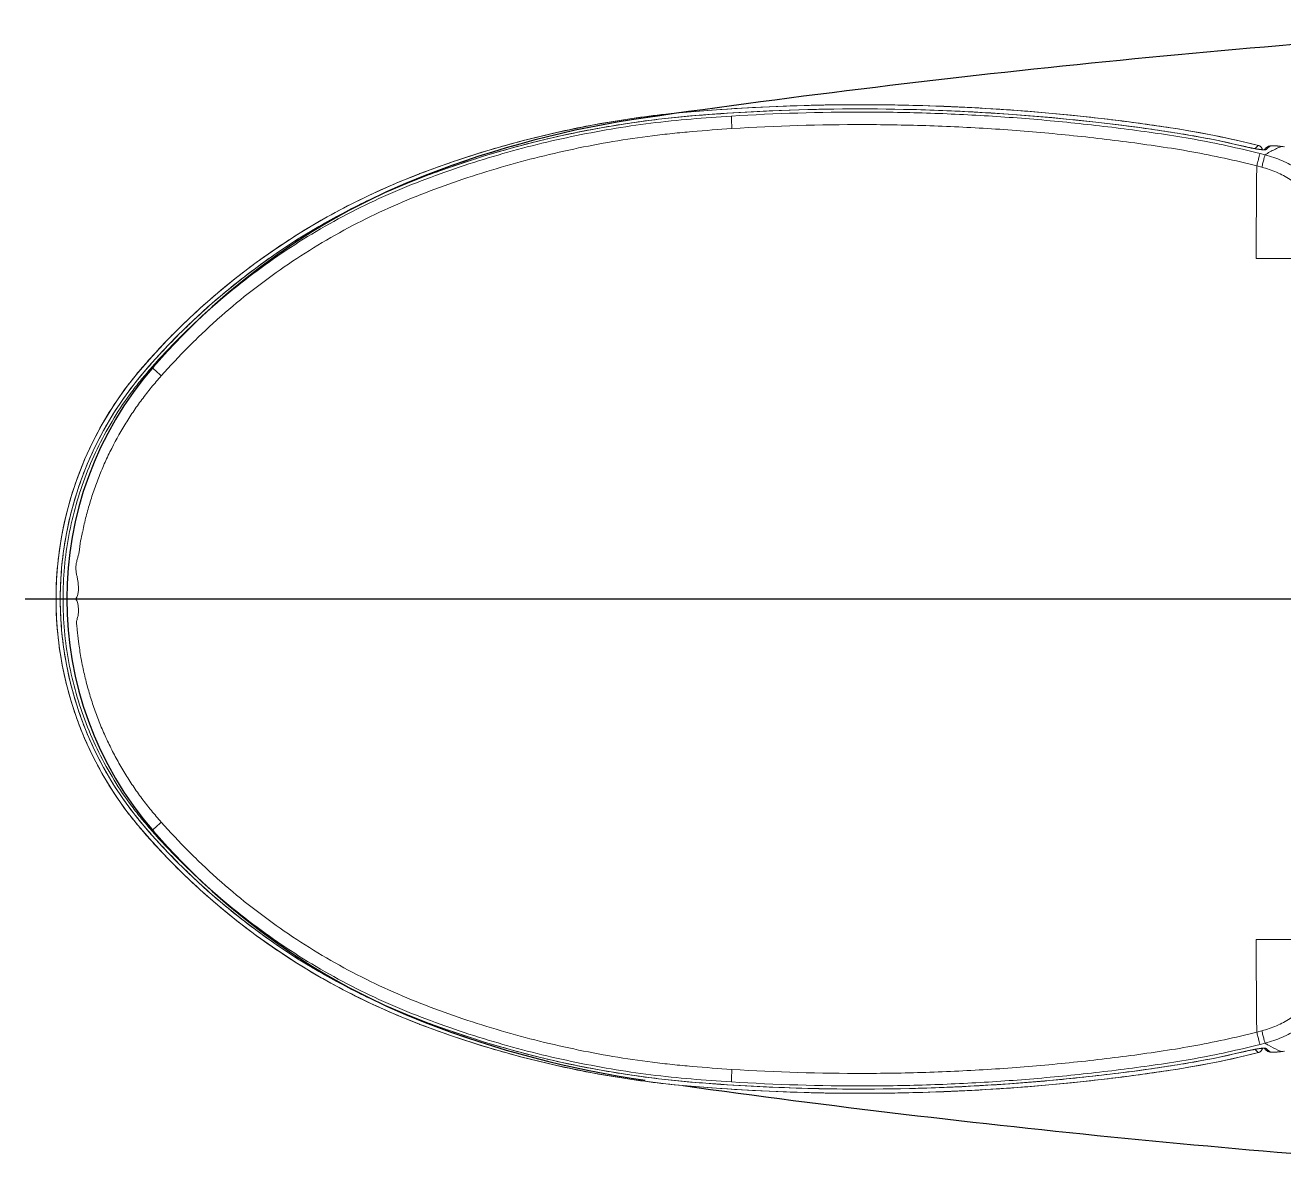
# Model space of a CAD drawing. Header units: millimetres. Extents: x 98197 to 106565, y 53890 to 60222.
# Drawn here: x 104706.66 to 104752.13, y 56491.83 to 56533.3 of the extents above; entities that cross this region are included whole.
import ezdxf

# ---------------------------------------------------------------- set-up
doc = ezdxf.new("R2010")
doc.units = ezdxf.units.MM
doc.header["$LTSCALE"] = 50
doc.header["$MEASUREMENT"] = 0
doc.linetypes.add('HIDDEN', pattern=[0.375, 0.25, -0.125])
doc.layers.get('0').update_dxf_attribs({"color": 8, "linetype": 'CONTINUOUS'})

msp = doc.modelspace()

# ---------------------------------------------------------------- linework, layer by layer
at = {"lineweight": 13, "ltscale": 0.3}
for p, q in [((104731.79, 56530.102), (104731.79, 56530.102)), ((104731.79, 56530.101), (104731.79, 56530.102)), ((104747.915, 56529.61), (104748.03, 56529.593)), ((104748.03, 56529.593), (104748.03, 56529.594)), ((104750.852, 56528.884), (104750.853, 56528.885)), ((104750.853, 56528.885), (104750.87, 56528.881)), ((104750.87, 56528.881), (104750.894, 56528.876)), ((104750.894, 56528.876), (104750.918, 56528.87)), ((104750.918, 56528.87), (104750.941, 56528.865)), ((104750.941, 56528.865), (104750.964, 56528.86)), ((104750.964, 56528.86), (104750.986, 56528.855)), ((104750.986, 56528.855), (104751.008, 56528.851)), ((104751.008, 56528.851), (104751.03, 56528.846)), ((104751.03, 56528.846), (104751.051, 56528.842)), ((104751.051, 56528.842), (104751.072, 56528.838)), ((104751.072, 56528.838), (104751.092, 56528.834)), ((104751.092, 56528.834), (104751.112, 56528.831)), ((104751.112, 56528.831), (104751.131, 56528.827)), ((104751.131, 56528.827), (104751.149, 56528.824)), ((104751.149, 56528.824), (104751.168, 56528.821)), ((104751.168, 56528.821), (104751.185, 56528.819)), ((104751.185, 56528.819), (104751.202, 56528.816)), ((104751.202, 56528.816), (104751.219, 56528.814)), ((104751.333, 56528.859), (104751.335, 56528.858)), ((104751.47, 56528.853), (104751.487, 56528.867)), ((104751.522, 56528.895), (104751.527, 56528.899)), ((104751.585, 56528.894), (104751.599, 56528.906)), ((104751.599, 56528.906), (104751.613, 56528.917)), ((104752.036, 56528.919), (104752.047, 56528.917)), ((104752.036, 56528.919), (104752.055, 56528.917)), ((104752.055, 56528.917), (104752.145, 56528.902)), ((104751.219, 56528.814), (104751.235, 56528.811)), ((104751.235, 56528.811), (104751.25, 56528.809)), ((104751.25, 56528.809), (104751.265, 56528.808)), ((104751.265, 56528.808), (104751.279, 56528.806)), ((104751.267, 56528.661), (104751.451, 56528.614)), ((104720.957, 56527.948), (104720.956, 56527.949)), ((104751.331, 56528.169), (104751.148, 56528.216)), ((104751.122, 56524.867), (104753.913, 56524.867)), ((104708.486, 56512.567), (104707.772, 56512.567))]:
    msp.add_line(p, q, dxfattribs=at)
msp.add_line((104784.878, 56512.566), (104706.658, 56512.566))
at = {"lineweight": 13}
for p, q in [((104751.122, 56500.267), (104753.912, 56500.267)), ((104720.956, 56497.184), (104720.957, 56497.185)), ((104751.148, 56496.917), (104751.331, 56496.964)), ((104750.853, 56496.248), (104750.852, 56496.249)), ((104750.916, 56496.262), (104750.891, 56496.257)), ((104750.941, 56496.268), (104750.916, 56496.262)), ((104750.965, 56496.273), (104750.941, 56496.268)), ((104750.989, 56496.278), (104750.965, 56496.273)), ((104751.013, 56496.283), (104750.989, 56496.278)), ((104751.036, 56496.288), (104751.013, 56496.283)), ((104751.058, 56496.292), (104751.036, 56496.288)), ((104751.08, 56496.296), (104751.058, 56496.292)), ((104751.101, 56496.3), (104751.08, 56496.296)), ((104751.122, 56496.304), (104751.101, 56496.3)), ((104751.142, 56496.307), (104751.122, 56496.304)), ((104751.162, 56496.311), (104751.142, 56496.307)), ((104751.18, 56496.314), (104751.162, 56496.311)), ((104751.199, 56496.317), (104751.18, 56496.314)), ((104751.217, 56496.319), (104751.199, 56496.317)), ((104751.234, 56496.321), (104751.217, 56496.319)), ((104751.273, 56496.326), (104751.258, 56496.325)), ((104751.451, 56496.519), (104751.267, 56496.472)), ((104751.288, 56496.328), (104751.273, 56496.326)), ((104751.335, 56496.275), (104751.333, 56496.274)), ((104751.502, 56496.311), (104751.488, 56496.324)), ((104751.545, 56496.221), (104751.527, 56496.234)), ((104752.036, 56496.214), (104752.008, 56496.21)), ((104752.047, 56496.217), (104752.036, 56496.214)), ((104752.055, 56496.216), (104752.036, 56496.214)), ((104752.038, 56496.22), (104752.047, 56496.217)), ((104752.145, 56496.231), (104752.055, 56496.216)), ((104748.03, 56495.54), (104747.915, 56495.523)), ((104748.03, 56495.539), (104748.03, 56495.54)), ((104731.79, 56495.031), (104731.79, 56495.032)), ((104731.79, 56495.031), (104731.79, 56495.031))]:
    msp.add_line(p, q, dxfattribs=at)
at = {"lineweight": 13, "ltscale": 0.3}
for points in [[(104720.956, 56527.949), (104722.062, 56528.349), (104723.292, 56528.747), (104724.563, 56529.108), (104725.869, 56529.427), (104727.206, 56529.701), (104728.579, 56529.929), (104729.993, 56530.105), (104731.445, 56530.231)], [(104707.924, 56512.567), (104707.935, 56513.082), (104707.975, 56513.694), (104708.045, 56514.312), (104708.149, 56514.937), (104708.285, 56515.564), (104708.455, 56516.191), (104708.66, 56516.815), (104708.899, 56517.434), (104709.174, 56518.047), (104709.487, 56518.653), (104709.839, 56519.254), (104710.232, 56519.845), (104710.663, 56520.42), (104711.129, 56520.976), (104711.623, 56521.521), (104712.142, 56522.059), (104712.686, 56522.591), (104713.258, 56523.117), (104713.858, 56523.634), (104714.482, 56524.138), (104715.134, 56524.631), (104715.814, 56525.11), (104716.523, 56525.574), (104717.26, 56526.021), (104718.025, 56526.45), (104718.821, 56526.858), (104719.648, 56527.245), (104720.505, 56527.608), (104721.39, 56527.949), (104722.306, 56528.271), (104723.249, 56528.574), (104724.219, 56528.857), (104725.222, 56529.118), (104726.256, 56529.356), (104727.318, 56529.566), (104728.412, 56529.749), (104729.539, 56529.901), (104730.697, 56530.019), (104731.79, 56530.102)], [(104748.03, 56529.594), (104748.315, 56529.549), (104748.688, 56529.487), (104749.062, 56529.42), (104749.435, 56529.35), (104749.809, 56529.275), (104750.183, 56529.195), (104750.556, 56529.112), (104750.928, 56529.025), (104751.209, 56528.956)], [(104751.209, 56528.956), (104751.219, 56528.953), (104751.243, 56528.944), (104751.266, 56528.932), (104751.287, 56528.916), (104751.306, 56528.899), (104751.322, 56528.879), (104751.335, 56528.858)], [(104751.335, 56528.858), (104751.338, 56528.852), (104751.348, 56528.829), (104751.355, 56528.805), (104751.356, 56528.8)], [(104751.41, 56528.8), (104751.419, 56528.808), (104751.436, 56528.823), (104751.453, 56528.838), (104751.47, 56528.853)], [(104751.487, 56528.867), (104751.505, 56528.881), (104751.522, 56528.895)], [(104751.526, 56528.899), (104751.533, 56528.903), (104751.555, 56528.916), (104751.576, 56528.926), (104751.599, 56528.932), (104751.622, 56528.937), (104751.647, 56528.941)], [(104751.647, 56528.941), (104751.674, 56528.943), (104751.704, 56528.944), (104751.736, 56528.945)], [(104751.736, 56528.945), (104751.771, 56528.944), (104751.809, 56528.942), (104751.851, 56528.939), (104751.895, 56528.936), (104751.942, 56528.931)], [(104751.942, 56528.931), (104751.993, 56528.925), (104752.036, 56528.919)], [(104751.279, 56528.806), (104751.293, 56528.804), (104751.299, 56528.804), (104751.306, 56528.803), (104751.312, 56528.803), (104751.318, 56528.802), (104751.324, 56528.802), (104751.33, 56528.801), (104751.336, 56528.801), (104751.341, 56528.8), (104751.346, 56528.8), (104751.351, 56528.8), (104751.356, 56528.8), (104751.361, 56528.799), (104751.366, 56528.799), (104751.37, 56528.799), (104751.375, 56528.799), (104751.379, 56528.799), (104751.383, 56528.799), (104751.386, 56528.799), (104751.39, 56528.799), (104751.393, 56528.799), (104751.396, 56528.799), (104751.399, 56528.799), (104751.402, 56528.799), (104751.405, 56528.799), (104751.407, 56528.8), (104751.41, 56528.8), (104751.412, 56528.8), (104751.413, 56528.8), (104751.415, 56528.8), (104751.416, 56528.801), (104751.417, 56528.801), (104751.418, 56528.801), (104751.419, 56528.801), (104751.419, 56528.801)], [(104707.772, 56512.567), (104707.783, 56513.1), (104707.824, 56513.728), (104707.898, 56514.363), (104708.006, 56515.004), (104708.149, 56515.651), (104708.329, 56516.301), (104708.547, 56516.952), (104708.805, 56517.603), (104709.104, 56518.25), (104709.443, 56518.888), (104709.824, 56519.515), (104710.25, 56520.132), (104710.726, 56520.74), (104711.244, 56521.334), (104711.792, 56521.92), (104712.369, 56522.499), (104712.976, 56523.069), (104713.616, 56523.63), (104714.29, 56524.182), (104714.999, 56524.721), (104715.746, 56525.247), (104716.53, 56525.758), (104717.353, 56526.251), (104718.216, 56526.723), (104719.12, 56527.17), (104720.063, 56527.59), (104720.956, 56527.949)]]:
    msp.add_lwpolyline(points, dxfattribs=at)
at = {"lineweight": 13}
for points in [[(104731.445, 56530.231), (104732.934, 56530.324), (104734.46, 56530.388), (104736.024, 56530.423), (104737.629, 56530.424), (104739.275, 56530.389), (104740.961, 56530.316), (104742.689, 56530.202), (104744.461, 56530.043), (104746.272, 56529.838), (104748.03, 56529.593)], [(104731.79, 56530.102), (104733.531, 56530.2), (104735.327, 56530.259), (104737.09, 56530.275), (104738.823, 56530.25), (104740.522, 56530.186), (104742.175, 56530.087), (104743.78, 56529.956), (104745.338, 56529.795), (104746.838, 56529.61), (104748.272, 56529.399), (104749.643, 56529.152), (104750.853, 56528.885)], [(104720.956, 56497.184), (104720.063, 56497.543), (104719.12, 56497.963), (104718.216, 56498.411), (104717.353, 56498.882), (104716.53, 56499.375), (104715.746, 56499.886), (104714.999, 56500.412), (104714.29, 56500.952), (104713.616, 56501.503), (104712.976, 56502.064), (104712.369, 56502.634), (104711.792, 56503.213), (104711.244, 56503.799), (104710.726, 56504.393), (104710.25, 56505.001), (104709.824, 56505.618), (104709.443, 56506.245), (104709.104, 56506.883), (104708.805, 56507.53), (104708.547, 56508.181), (104708.329, 56508.832), (104708.149, 56509.482), (104708.006, 56510.129), (104707.898, 56510.77), (104707.824, 56511.405), (104707.783, 56512.033), (104707.772, 56512.567)], [(104731.79, 56495.032), (104730.697, 56495.114), (104729.539, 56495.232), (104728.412, 56495.384), (104727.318, 56495.567), (104726.256, 56495.777), (104725.222, 56496.015), (104724.219, 56496.276), (104723.249, 56496.559), (104722.306, 56496.862), (104721.39, 56497.184), (104720.505, 56497.525), (104719.648, 56497.888), (104718.821, 56498.275), (104718.025, 56498.683), (104717.26, 56499.112), (104716.523, 56499.559), (104715.814, 56500.023), (104715.134, 56500.502), (104714.482, 56500.995), (104713.858, 56501.499), (104713.258, 56502.016), (104712.686, 56502.542), (104712.142, 56503.074), (104711.623, 56503.612), (104711.129, 56504.157), (104710.663, 56504.713), (104710.232, 56505.288), (104709.839, 56505.879), (104709.487, 56506.48), (104709.174, 56507.086), (104708.899, 56507.699), (104708.66, 56508.318), (104708.455, 56508.942), (104708.285, 56509.569), (104708.149, 56510.197), (104708.045, 56510.821), (104707.975, 56511.439), (104707.935, 56512.051), (104707.924, 56512.567)], [(104732.934, 56494.809), (104731.445, 56494.902), (104729.993, 56495.028), (104728.579, 56495.204), (104727.206, 56495.432), (104725.869, 56495.706), (104724.563, 56496.025), (104723.292, 56496.386), (104722.062, 56496.784), (104720.956, 56497.184)], [(104750.853, 56496.248), (104749.643, 56495.981), (104748.272, 56495.734), (104746.838, 56495.523), (104745.338, 56495.338), (104743.78, 56495.177), (104742.175, 56495.046), (104740.522, 56494.947), (104738.823, 56494.884), (104737.09, 56494.858), (104735.327, 56494.874), (104733.531, 56494.933), (104731.79, 56495.031)], [(104751.209, 56496.177), (104750.928, 56496.108), (104750.556, 56496.021), (104750.183, 56495.938), (104749.809, 56495.858), (104749.435, 56495.784), (104749.062, 56495.713), (104748.688, 56495.646), (104748.315, 56495.584), (104748.03, 56495.539)], [(104750.891, 56496.257), (104750.865, 56496.251), (104750.853, 56496.248)], [(104751.335, 56496.275), (104751.322, 56496.254), (104751.306, 56496.234), (104751.287, 56496.217), (104751.266, 56496.201), (104751.243, 56496.189), (104751.219, 56496.18), (104751.209, 56496.177)], [(104751.258, 56496.325), (104751.242, 56496.323), (104751.234, 56496.321)], [(104751.34, 56496.333), (104751.334, 56496.332), (104751.328, 56496.332), (104751.322, 56496.331), (104751.316, 56496.331), (104751.309, 56496.33), (104751.302, 56496.33), (104751.295, 56496.329), (104751.288, 56496.328)], [(104751.348, 56496.304), (104751.338, 56496.281), (104751.335, 56496.275)], [(104751.419, 56496.332), (104751.419, 56496.332), (104751.419, 56496.332), (104751.419, 56496.332), (104751.419, 56496.332), (104751.418, 56496.332), (104751.417, 56496.332), (104751.415, 56496.333), (104751.414, 56496.333), (104751.412, 56496.333), (104751.409, 56496.333), (104751.407, 56496.333), (104751.404, 56496.334), (104751.402, 56496.334), (104751.399, 56496.334), (104751.395, 56496.334), (104751.392, 56496.334), (104751.388, 56496.334), (104751.384, 56496.334), (104751.38, 56496.334), (104751.376, 56496.334), (104751.371, 56496.334), (104751.367, 56496.334), (104751.362, 56496.334), (104751.357, 56496.334), (104751.351, 56496.333), (104751.346, 56496.333), (104751.34, 56496.333)], [(104751.356, 56496.333), (104751.355, 56496.328), (104751.348, 56496.304)], [(104751.436, 56496.31), (104751.419, 56496.325), (104751.41, 56496.333)], [(104751.527, 56496.234), (104751.522, 56496.238), (104751.505, 56496.252), (104751.487, 56496.266), (104751.47, 56496.28), (104751.453, 56496.295), (104751.436, 56496.31)], [(104751.747, 56496.189), (104751.718, 56496.188), (104751.692, 56496.189), (104751.667, 56496.19), (104751.644, 56496.193), (104751.623, 56496.196), (104751.602, 56496.2), (104751.583, 56496.205), (104751.564, 56496.212), (104751.545, 56496.221)], [(104751.922, 56496.2), (104751.883, 56496.196), (104751.845, 56496.193), (104751.81, 56496.191), (104751.777, 56496.189), (104751.747, 56496.189)], [(104752.008, 56496.21), (104751.964, 56496.205), (104751.922, 56496.2)], [(104748.03, 56495.54), (104746.272, 56495.295), (104744.461, 56495.09), (104742.689, 56494.931), (104740.961, 56494.817), (104739.275, 56494.744), (104737.629, 56494.709), (104736.024, 56494.71), (104734.46, 56494.745), (104732.934, 56494.809)]]:
    msp.add_lwpolyline(points, dxfattribs=at)
for centre, start, end in [((104785.633, 56133.975), 93.32991, 98.1298), ((104785.633, 56891.158), 262.06643, 266.67009)]:
    msp.add_arc(centre, 400, start, end)
at = {"lineweight": 13, "ltscale": 0.3}
for centre, radius, start, end in [((104736.881, 56455.364), 74.91, 92.45748, 93.89737), ((104737.715, 56443.006), 87.296, 93.89185, 94.0876), ((104742.76, 56495.068), 34.924, 76.0051, 81.3212), ((104751.159, 56528.761), 0.2, 11.1513, 29.4334), ((104752.982, 56527.188), 2.205, 129.3094, 132.6735), ((104751.587, 56528.822), 0.0977, 121.1263, 128.2284), ((104752.952, 56526.442), 2.635, 111.6309, 113.1891), ((104752.92, 56526.522), 2.549, 110.036, 111.6306), ((104751.467, 56524.62), 4.335, 82.3187, 82.4718), ((104751.694, 56526.347), 2.593, 80.4031, 82.1832), ((104733.782, 56494.25), 36.056, 108.8651, 110.8364), ((104751.449, 56530.201), 1.407, 263.9431, 265.6591), ((104751.462, 56528.713), 0.1, 75.1211, 83.8077), ((104730.735, 56502.255), 27.491, 110.8361, 110.9975), ((104720.756, 56512.567), 12.984, 179.6271, 180.0001), ((104720.711, 56512.563), 12.938, 179.9846, 180.3094), ((104720.697, 56512.567), 12.772, 179.4992, 180.0002), ((104720.697, 56512.566), 12.772, 179.9998, 180.4996)]:
    msp.add_arc(centre, radius, start, end, dxfattribs=at)
at = {"linetype": 'HIDDEN', "ltscale": 30}
for centre, radius, start, end in [((104734.158, 56494.317), 36, 98.1298, 111.2543), ((104730.17, 56504.568), 25, 111.2543, 139.0355), ((104720.958, 56512.567), 12.8, 139.0355, 220.9645), ((104730.17, 56520.565), 25, 220.9645, 248.7457), ((104734.158, 56530.817), 36, 248.7457, 261.8598)]:
    msp.add_arc(centre, radius, start, end, dxfattribs=at)
at = {"lineweight": 13}
for centre, radius, start, end in [((104730.737, 56522.862), 27.477, 248.9824, 249.1489), ((104733.784, 56530.888), 36.062, 249.1637, 251.1411), ((104742.759, 56530.066), 34.926, 278.6789, 283.9948), ((104751.161, 56496.371), 0.198, 330.5028, 333.8251), ((104751.16, 56496.372), 0.199, 333.8242, 337.144), ((104751.159, 56496.372), 0.2, 337.1579, 348.8833), ((104751.462, 56496.418), 0.0976, 232.1447, 240.8173), ((104753.012, 56497.977), 2.248, 227.8097, 228.7623), ((104751.587, 56496.31), 0.097, 231.7246, 237.247), ((104752.878, 56497.822), 2.044, 228.7181, 231.7756), ((104752.942, 56498.668), 2.61, 246.8075, 249.7373), ((104751.467, 56500.514), 4.336, 277.5299, 277.6813), ((104751.686, 56498.836), 2.645, 277.834, 279.5796), ((104737.713, 56582.101), 87.27, 265.91201, 266.10817), ((104736.881, 56569.769), 74.91, 266.10263, 267.54198)]:
    msp.add_arc(centre, radius, start, end, dxfattribs=at)
at = {"lineweight": 13, "ltscale": 0.3}
for points, knots in [([(104722.123, 56528.369), (104722.906, 56528.637), (104724.49, 56529.117), (104726.502, 56529.579), (104728.123, 56529.866), (104729.339, 56530.038), (104730.558, 56530.164), (104731.372, 56530.226), (104731.779, 56530.253)], [0, 0, 0, 0, 0.251534, 0.502641, 0.627409, 0.751747, 0.875913, 1, 1, 1, 1]), ([(104731.492, 56530.08), (104731.166, 56530.057), (104730.513, 56530.006), (104729.535, 56529.904), (104728.558, 56529.774), (104727.254, 56529.564), (104725.625, 56529.233), (104724.013, 56528.81), (104722.734, 56528.415), (104721.466, 56527.988), (104720.218, 56527.505), (104719.004, 56526.954), (104717.821, 56526.356), (104716.39, 56525.52), (104715.029, 56524.572), (104713.984, 56523.746), (104713.224, 56523.094), (104712.489, 56522.411), (104711.902, 56521.819), (104711.447, 56521.332), (104711.001, 56520.836), (104710.466, 56520.189), (104709.891, 56519.359), (104709.383, 56518.487), (104708.947, 56517.58), (104708.465, 56516.327), (104708.051, 56514.693), (104707.931, 56513.349), (104707.926, 56512.678)], [0, 0, 0, 0, 0.030682, 0.061422, 0.092241, 0.123152, 0.185335, 0.248047, 0.279464, 0.310886, 0.373607, 0.40482, 0.435907, 0.497931, 0.560134, 0.591396, 0.62278, 0.65414, 0.685393, 0.701017, 0.716653, 0.748031, 0.77967, 0.811235, 0.842588, 0.873986, 0.937094, 1, 1, 1, 1]), ([(104732.169, 56530.014), (104731.685, 56529.984), (104730.714, 56529.917), (104729.263, 56529.765), (104727.821, 56529.553), (104726.389, 56529.282), (104724.968, 56528.953), (104723.559, 56528.565), (104722.163, 56528.119), (104720.785, 56527.616), (104719.434, 56527.048), (104718.122, 56526.398), (104716.852, 56525.67), (104715.209, 56524.598), (104713.276, 56523.074), (104711.884, 56521.676), (104711.234, 56520.94)], [0, 0, 0, 0, 0.062168, 0.124494, 0.186659, 0.248776, 0.310947, 0.373256, 0.435773, 0.498421, 0.560959, 0.623326, 0.68568, 0.748238, 0.874258, 1, 1, 1, 1]), ([(104732.19, 56529.561), (104732.187, 56529.613), (104732.181, 56529.712), (104732.174, 56529.846), (104732.171, 56529.945), (104732.169, 56529.997), (104732.169, 56530.014)], [0, 0, 0, 0, 0.345459, 0.659647, 0.885461, 1, 1, 1, 1]), ([(104711.574, 56520.632), (104711.893, 56520.991), (104712.388, 56521.517), (104713.077, 56522.188), (104713.784, 56522.84), (104714.704, 56523.615), (104715.862, 56524.476), (104717.07, 56525.267), (104718.322, 56525.985), (104719.614, 56526.628), (104720.944, 56527.189), (104722.299, 56527.685), (104723.674, 56528.123), (104725.065, 56528.506), (104726.47, 56528.835), (104727.888, 56529.103), (104729.078, 56529.278), (104730.033, 56529.389), (104730.991, 56529.48), (104731.71, 56529.53), (104732.19, 56529.561)], [0, 0, 0, 0, 0.062497, 0.093749, 0.125001, 0.1875, 0.25, 0.312501, 0.375, 0.4375, 0.499998, 0.562499, 0.624998, 0.687499, 0.749999, 0.812499, 0.875, 0.906251, 0.9375, 1, 1, 1, 1]), ([(104750.852, 56528.884), (104750.236, 56529.032), (104748.996, 56529.292), (104747.744, 56529.484), (104747.117, 56529.571)], [0, 0, 0, 0, 0.500338, 1, 1, 1, 1]), ([(104751.301, 56528.802), (104751.231, 56528.809), (104751.081, 56528.833), (104750.932, 56528.865), (104750.852, 56528.884)], [0, 0, 0, 0, 0.461429, 1, 1, 1, 1]), ([(104751.079, 56528.837), (104751.089, 56528.848), (104751.13, 56528.888), (104751.173, 56528.928), (104751.206, 56528.956)], [0, 0, 0, 0, 0.256091, 1, 1, 1, 1]), ([(104751.206, 56528.956), (104751.232, 56528.95), (104751.283, 56528.926), (104751.32, 56528.883), (104751.333, 56528.859)], [0, 0, 0, 0, 0.498368, 1, 1, 1, 1]), ([(104751.914, 56528.864), (104751.875, 56528.847), (104751.715, 56528.774), (104751.563, 56528.687), (104751.451, 56528.614)], [0, 0, 0, 0, 0.241806, 1, 1, 1, 1]), ([(104751.537, 56528.906), (104751.548, 56528.913), (104751.574, 56528.922), (104751.601, 56528.92), (104751.613, 56528.917)], [0, 0, 0, 0, 0.499193, 1, 1, 1, 1]), ([(104751.901, 56528.933), (104751.865, 56528.937), (104751.802, 56528.941), (104751.718, 56528.942), (104751.657, 56528.935), (104751.624, 56528.925), (104751.613, 56528.917)], [0, 0, 0, 0, 0.364652, 0.653266, 0.864053, 1, 1, 1, 1]), ([(104752.035, 56528.918), (104752.023, 56528.92), (104751.978, 56528.925), (104751.934, 56528.93), (104751.901, 56528.933)], [0, 0, 0, 0, 0.265198, 1, 1, 1, 1]), ([(104751.267, 56528.661), (104751.261, 56528.644), (104751.247, 56528.594), (104751.22, 56528.497), (104751.186, 56528.365), (104751.161, 56528.267), (104751.148, 56528.216)], [0, 0, 0, 0, 0.114546, 0.340801, 0.655347, 1, 1, 1, 1]), ([(104751.451, 56528.614), (104751.445, 56528.598), (104751.431, 56528.548), (104751.404, 56528.451), (104751.369, 56528.319), (104751.344, 56528.221), (104751.331, 56528.169)], [0, 0, 0, 0, 0.111947, 0.340838, 0.656403, 1, 1, 1, 1]), ([(104751.413, 56528.795), (104751.407, 56528.795), (104751.384, 56528.795), (104751.361, 56528.797), (104751.343, 56528.798)], [0, 0, 0, 0, 0.223658, 1, 1, 1, 1]), ([(104751.488, 56528.809), (104751.48, 56528.803), (104751.454, 56528.797), (104751.429, 56528.796), (104751.413, 56528.795)], [0, 0, 0, 0, 0.369754, 1, 1, 1, 1]), ([(104754.4, 56524.85), (104754.397, 56525.063), (104754.358, 56525.491), (104754.196, 56526.114), (104753.936, 56526.704), (104753.582, 56527.243), (104753.144, 56527.717), (104752.634, 56528.113), (104752.066, 56528.42), (104751.659, 56528.561), (104751.451, 56528.614)], [0, 0, 0, 0, 0.124785, 0.249579, 0.374546, 0.499445, 0.624728, 0.749483, 0.874816, 1, 1, 1, 1]), ([(104707.772, 56512.651), (104707.775, 56513.098), (104707.828, 56513.99), (104708.047, 56515.311), (104708.401, 56516.601), (104708.889, 56517.849), (104709.504, 56519.037), (104710.116, 56519.968), (104710.663, 56520.673), (104711.102, 56521.18), (104711.554, 56521.674), (104712.171, 56522.313), (104712.972, 56523.08), (104713.979, 56523.946), (104715.032, 56524.759), (104716.497, 56525.769), (104718.426, 56526.884), (104720.057, 56527.603), (104720.884, 56527.92)], [0, 0, 0, 0, 0.062881, 0.125273, 0.187796, 0.250594, 0.313155, 0.375492, 0.406893, 0.43838, 0.46973, 0.50098, 0.563262, 0.625422, 0.687611, 0.750091, 0.875439, 1, 1, 1, 1]), ([(104751.148, 56528.216), (104751.145, 56527.937), (104751.136, 56526.821), (104751.128, 56525.704), (104751.122, 56524.867)], [0, 0, 0, 0, 0.249915, 1, 1, 1, 1]), ([(104751.331, 56528.169), (104751.513, 56528.121), (104751.87, 56528), (104752.369, 56527.731), (104752.816, 56527.384), (104753.2, 56526.969), (104753.51, 56526.496), (104753.737, 56525.978), (104753.878, 56525.43), (104753.909, 56525.054), (104753.912, 56524.867)], [0, 0, 0, 0, 0.125113, 0.250177, 0.375216, 0.500199, 0.625149, 0.750111, 0.875041, 1, 1, 1, 1]), ([(104708.025, 56512.567), (104708.025, 56513.334), (104708.167, 56514.87), (104708.691, 56516.72), (104709.303, 56518.118), (104709.855, 56519.118), (104710.389, 56519.909), (104710.861, 56520.509), (104711.109, 56520.798), (104711.234, 56520.94)], [0, 0, 0, 0, 0.251205, 0.501694, 0.626055, 0.750268, 0.875388, 0.938061, 1, 1, 1, 1]), ([(104708.486, 56512.567), (104708.51, 56512.606), (104708.55, 56512.69), (104708.578, 56512.826), (104708.585, 56512.965), (104708.576, 56513.103), (104708.557, 56513.241), (104708.53, 56513.377), (104708.502, 56513.512), (104708.486, 56513.65), (104708.491, 56513.789), (104708.516, 56513.925), (104708.555, 56514.058), (104708.595, 56514.191), (104708.619, 56514.328), (104708.629, 56514.466), (104708.647, 56514.603), (104708.675, 56514.739), (104708.705, 56514.874), (104708.746, 56515.054), (104708.792, 56515.281), (104708.857, 56515.55), (104708.931, 56515.817), (104709.008, 56516.083), (104709.12, 56516.435), (104709.275, 56516.87), (104709.484, 56517.383), (104709.794, 56518.054), (104710.151, 56518.702), (104710.551, 56519.323), (104710.87, 56519.776), (104711.212, 56520.212), (104711.452, 56520.493), (104711.574, 56520.632)], [0, 0, 0, 0, 0.015595, 0.031211, 0.046835, 0.062462, 0.078088, 0.093713, 0.109338, 0.124957, 0.140575, 0.156195, 0.17182, 0.187448, 0.203071, 0.218701, 0.234323, 0.249955, 0.265581, 0.281208, 0.312461, 0.343714, 0.374968, 0.406222, 0.437474, 0.499979, 0.562483, 0.624988, 0.749965, 0.812472, 0.874983, 0.937489, 1, 1, 1, 1]), ([(104711.574, 56520.632), (104711.534, 56520.667), (104711.459, 56520.734), (104711.358, 56520.824), (104711.284, 56520.892), (104711.246, 56520.927), (104711.234, 56520.94)], [0, 0, 0, 0, 0.345196, 0.659657, 0.885659, 1, 1, 1, 1]), ([(104711.574, 56504.501), (104711.452, 56504.64), (104711.213, 56504.92), (104710.871, 56505.356), (104710.552, 56505.808), (104710.252, 56506.274), (104709.974, 56506.753), (104709.719, 56507.244), (104709.486, 56507.746), (104709.277, 56508.259), (104709.122, 56508.693), (104709.01, 56509.045), (104708.932, 56509.31), (104708.859, 56509.577), (104708.794, 56509.846), (104708.744, 56510.072), (104708.708, 56510.252), (104708.675, 56510.434), (104708.638, 56510.662), (104708.599, 56510.889), (104708.578, 56511.072), (104708.562, 56511.21), (104708.547, 56511.347), (104708.536, 56511.485), (104708.522, 56511.6), (104708.514, 56511.692), (104708.514, 56511.761), (104708.531, 56511.828), (104708.551, 56511.895), (104708.568, 56511.962), (104708.578, 56512.03), (104708.582, 56512.099), (104708.583, 56512.192), (104708.577, 56512.307), (104708.551, 56512.444), (104708.511, 56512.528), (104708.486, 56512.567)], [0, 0, 0, 0, 0.062507, 0.125011, 0.187519, 0.250024, 0.312527, 0.37503, 0.437532, 0.500034, 0.562535, 0.593787, 0.62504, 0.656292, 0.687544, 0.718796, 0.734423, 0.750049, 0.781302, 0.812553, 0.82818, 0.843806, 0.859432, 0.875058, 0.890685, 0.898498, 0.906305, 0.914113, 0.921924, 0.929736, 0.937547, 0.945361, 0.953175, 0.968797, 0.984411, 1, 1, 1, 1])]:
    msp.add_open_spline(points, degree=3, knots=knots, dxfattribs=at)
at = {"lineweight": 13}
for points, knots in [([(104731.779, 56530.253), (104733.119, 56530.345), (104735.809, 56530.455), (104739.176, 56530.413), (104741.872, 56530.27), (104743.892, 56530.107), (104745.908, 56529.891), (104747.247, 56529.711), (104747.915, 56529.61)], [0, 0, 0, 0, 0.248982, 0.498891, 0.624221, 0.749464, 0.874678, 1, 1, 1, 1]), ([(104747.117, 56529.571), (104746.557, 56529.648), (104745.435, 56529.788), (104743.472, 56529.993), (104741.228, 56530.161), (104737.867, 56530.3), (104735.346, 56530.277), (104733.669, 56530.205)], [0, 0, 0, 0, 0.12584, 0.251495, 0.439332, 0.626558, 1, 1, 1, 1]), ([(104751.267, 56528.661), (104750.481, 56528.859), (104748.903, 56529.202), (104746.911, 56529.487), (104745.323, 56529.682), (104743.738, 56529.85), (104741.752, 56530.013), (104739.363, 56530.131), (104736.168, 56530.187), (104733.768, 56530.114), (104732.169, 56530.014)], [0, 0, 0, 0, 0.126686, 0.251898, 0.314183, 0.376456, 0.500892, 0.625322, 0.749901, 1, 1, 1, 1]), ([(104732.19, 56529.561), (104733.779, 56529.661), (104736.164, 56529.734), (104739.341, 56529.677), (104741.715, 56529.559), (104743.689, 56529.397), (104745.264, 56529.229), (104746.839, 56529.035), (104748.812, 56528.753), (104750.372, 56528.413), (104751.148, 56528.216)], [0, 0, 0, 0, 0.250417, 0.375167, 0.499771, 0.62436, 0.686692, 0.749064, 0.874059, 1, 1, 1, 1]), ([(104707.772, 56512.493), (104707.775, 56512.048), (104707.826, 56511.158), (104708.042, 56509.839), (104708.337, 56508.764), (104708.638, 56507.926), (104708.983, 56507.105), (104709.391, 56506.312), (104709.86, 56505.555), (104710.239, 56505.006), (104710.65, 56504.479), (104711.084, 56503.972), (104711.535, 56503.479), (104711.998, 56502.998), (104712.474, 56502.53), (104713.125, 56501.922), (104713.968, 56501.196), (104715.025, 56500.38), (104716.124, 56499.621), (104717.263, 56498.922), (104718.827, 56498.072), (104720.052, 56497.533), (104720.882, 56497.214)], [0, 0, 0, 0, 0.062491, 0.124981, 0.187471, 0.218726, 0.249981, 0.31247, 0.343726, 0.374982, 0.406235, 0.437492, 0.468745, 0.499999, 0.531252, 0.562506, 0.625008, 0.687512, 0.750015, 0.812521, 0.875026, 1, 1, 1, 1]), ([(104707.926, 56512.455), (104707.931, 56511.785), (104708.051, 56510.44), (104708.465, 56508.806), (104708.947, 56507.553), (104709.383, 56506.646), (104709.891, 56505.774), (104710.466, 56504.944), (104711, 56504.298), (104711.447, 56503.801), (104711.902, 56503.314), (104712.489, 56502.722), (104713.223, 56502.04), (104713.984, 56501.387), (104715.028, 56500.562), (104716.39, 56499.613), (104717.821, 56498.777), (104719.004, 56498.179), (104720.218, 56497.628), (104721.465, 56497.146), (104722.733, 56496.718), (104724.012, 56496.323), (104725.625, 56495.9), (104727.253, 56495.569), (104728.557, 56495.359), (104729.535, 56495.229), (104730.513, 56495.127), (104731.166, 56495.076), (104731.492, 56495.053)], [0, 0, 0, 0, 0.062906, 0.126014, 0.157412, 0.188765, 0.22033, 0.251969, 0.283347, 0.298983, 0.314607, 0.34586, 0.37722, 0.408603, 0.439866, 0.502069, 0.564093, 0.59518, 0.626393, 0.689114, 0.720536, 0.751953, 0.814664, 0.876848, 0.907759, 0.938578, 0.969318, 1, 1, 1, 1]), ([(104711.234, 56504.193), (104711.109, 56504.335), (104710.861, 56504.624), (104710.389, 56505.224), (104709.855, 56506.015), (104709.303, 56507.015), (104708.691, 56508.413), (104708.167, 56510.263), (104708.025, 56511.799), (104708.025, 56512.567)], [0, 0, 0, 0, 0.061939, 0.124612, 0.249732, 0.373945, 0.498306, 0.748795, 1, 1, 1, 1]), ([(104711.234, 56504.193), (104711.246, 56504.206), (104711.284, 56504.241), (104711.358, 56504.309), (104711.459, 56504.399), (104711.534, 56504.466), (104711.574, 56504.501)], [0, 0, 0, 0, 0.114339, 0.340324, 0.654773, 1, 1, 1, 1]), ([(104732.19, 56495.572), (104731.71, 56495.603), (104730.991, 56495.654), (104730.033, 56495.745), (104729.078, 56495.855), (104727.888, 56496.03), (104726.47, 56496.298), (104725.065, 56496.626), (104723.674, 56497.01), (104722.3, 56497.448), (104720.944, 56497.943), (104719.615, 56498.506), (104718.322, 56499.148), (104717.07, 56499.866), (104715.862, 56500.657), (104714.704, 56501.518), (104713.784, 56502.293), (104713.077, 56502.945), (104712.388, 56503.616), (104711.893, 56504.141), (104711.574, 56504.501)], [0, 0, 0, 0, 0.062499, 0.093749, 0.124999, 0.1875, 0.25, 0.312499, 0.375, 0.4375, 0.5, 0.5625, 0.624998, 0.687498, 0.749999, 0.812499, 0.874998, 0.906251, 0.937503, 1, 1, 1, 1]), ([(104711.234, 56504.193), (104711.884, 56503.457), (104713.276, 56502.06), (104715.209, 56500.535), (104716.852, 56499.463), (104718.122, 56498.735), (104719.434, 56498.085), (104720.785, 56497.517), (104722.163, 56497.014), (104723.559, 56496.568), (104724.968, 56496.18), (104726.389, 56495.851), (104727.821, 56495.58), (104729.263, 56495.368), (104730.714, 56495.216), (104731.685, 56495.149), (104732.169, 56495.119)], [0, 0, 0, 0, 0.125742, 0.251762, 0.31432, 0.376674, 0.439041, 0.501579, 0.564227, 0.626744, 0.689053, 0.751224, 0.813341, 0.875506, 0.937832, 1, 1, 1, 1]), ([(104751.148, 56496.917), (104751.145, 56497.196), (104751.136, 56498.313), (104751.128, 56499.429), (104751.122, 56500.267)], [0, 0, 0, 0, 0.249915, 1, 1, 1, 1]), ([(104753.912, 56500.267), (104753.908, 56500.079), (104753.878, 56499.703), (104753.737, 56499.155), (104753.51, 56498.637), (104753.2, 56498.164), (104752.816, 56497.749), (104752.369, 56497.402), (104751.87, 56497.133), (104751.513, 56497.012), (104751.331, 56496.964)], [0, 0, 0, 0, 0.124965, 0.249893, 0.37486, 0.499807, 0.624788, 0.749825, 0.874886, 1, 1, 1, 1]), ([(104751.451, 56496.519), (104751.659, 56496.572), (104752.066, 56496.713), (104752.634, 56497.02), (104753.144, 56497.416), (104753.582, 56497.89), (104753.936, 56498.429), (104754.196, 56499.019), (104754.358, 56499.642), (104754.397, 56500.07), (104754.4, 56500.283)], [0, 0, 0, 0, 0.125184, 0.250517, 0.375272, 0.500555, 0.625454, 0.750421, 0.875215, 1, 1, 1, 1]), ([(104731.779, 56494.88), (104731.372, 56494.907), (104730.558, 56494.969), (104729.34, 56495.095), (104728.124, 56495.267), (104726.505, 56495.553), (104724.493, 56496.015), (104722.91, 56496.495), (104722.127, 56496.762)], [0, 0, 0, 0, 0.124087, 0.248253, 0.372591, 0.497359, 0.748465, 1, 1, 1, 1]), ([(104751.148, 56496.917), (104750.372, 56496.721), (104748.812, 56496.381), (104746.839, 56496.098), (104745.264, 56495.904), (104743.689, 56495.736), (104741.715, 56495.574), (104739.341, 56495.456), (104736.164, 56495.399), (104733.779, 56495.472), (104732.19, 56495.572)], [0, 0, 0, 0, 0.125941, 0.250936, 0.313308, 0.37564, 0.500229, 0.624833, 0.749583, 1, 1, 1, 1]), ([(104751.148, 56496.917), (104751.161, 56496.866), (104751.186, 56496.768), (104751.22, 56496.636), (104751.247, 56496.539), (104751.261, 56496.489), (104751.267, 56496.472)], [0, 0, 0, 0, 0.344653, 0.659199, 0.885454, 1, 1, 1, 1]), ([(104751.331, 56496.964), (104751.344, 56496.912), (104751.369, 56496.814), (104751.404, 56496.682), (104751.431, 56496.585), (104751.445, 56496.535), (104751.451, 56496.519)], [0, 0, 0, 0, 0.343601, 0.659163, 0.888051, 1, 1, 1, 1]), ([(104732.169, 56495.119), (104733.768, 56495.019), (104736.168, 56494.946), (104739.363, 56495.002), (104741.752, 56495.12), (104743.738, 56495.283), (104745.323, 56495.451), (104746.911, 56495.646), (104748.903, 56495.931), (104750.481, 56496.274), (104751.267, 56496.472)], [0, 0, 0, 0, 0.250099, 0.374678, 0.499108, 0.623544, 0.685817, 0.748102, 0.873314, 1, 1, 1, 1]), ([(104747.115, 56495.562), (104747.742, 56495.649), (104748.995, 56495.841), (104750.236, 56496.101), (104750.852, 56496.249)], [0, 0, 0, 0, 0.499662, 1, 1, 1, 1]), ([(104750.852, 56496.249), (104750.932, 56496.268), (104751.081, 56496.3), (104751.232, 56496.324), (104751.302, 56496.331)], [0, 0, 0, 0, 0.538729, 1, 1, 1, 1]), ([(104751.206, 56496.177), (104751.195, 56496.186), (104751.152, 56496.225), (104751.11, 56496.265), (104751.079, 56496.296)], [0, 0, 0, 0, 0.244024, 1, 1, 1, 1]), ([(104751.333, 56496.274), (104751.32, 56496.25), (104751.283, 56496.208), (104751.232, 56496.183), (104751.206, 56496.177)], [0, 0, 0, 0, 0.501631, 1, 1, 1, 1]), ([(104751.302, 56496.331), (104751.312, 56496.332), (104751.349, 56496.336), (104751.386, 56496.338), (104751.413, 56496.338)], [0, 0, 0, 0, 0.285059, 1, 1, 1, 1]), ([(104751.413, 56496.338), (104751.415, 56496.338), (104751.424, 56496.338), (104751.433, 56496.337), (104751.44, 56496.337)], [0, 0, 0, 0, 0.267809, 1, 1, 1, 1]), ([(104751.488, 56496.324), (104751.475, 56496.32), (104751.45, 56496.319), (104751.425, 56496.327), (104751.414, 56496.333)], [0, 0, 0, 0, 0.501218, 1, 1, 1, 1]), ([(104751.44, 56496.337), (104751.444, 56496.336), (104751.456, 56496.335), (104751.469, 56496.333), (104751.477, 56496.329)], [0, 0, 0, 0, 0.29993, 1, 1, 1, 1]), ([(104751.451, 56496.519), (104751.489, 56496.494), (104751.638, 56496.401), (104751.794, 56496.32), (104751.914, 56496.269)], [0, 0, 0, 0, 0.258884, 1, 1, 1, 1]), ([(104751.477, 56496.329), (104751.478, 56496.329), (104751.482, 56496.328), (104751.485, 56496.326), (104751.488, 56496.324)], [0, 0, 0, 0, 0.283744, 1, 1, 1, 1]), ([(104751.613, 56496.216), (104751.6, 56496.213), (104751.572, 56496.211), (104751.546, 56496.221), (104751.534, 56496.229)], [0, 0, 0, 0, 0.500952, 1, 1, 1, 1]), ([(104751.613, 56496.216), (104751.624, 56496.208), (104751.657, 56496.198), (104751.718, 56496.191), (104751.802, 56496.192), (104751.865, 56496.197), (104751.901, 56496.2)], [0, 0, 0, 0, 0.135947, 0.346734, 0.635348, 1, 1, 1, 1]), ([(104751.901, 56496.2), (104751.911, 56496.201), (104751.956, 56496.205), (104752.001, 56496.21), (104752.035, 56496.215)], [0, 0, 0, 0, 0.234518, 1, 1, 1, 1]), ([(104747.915, 56495.523), (104747.246, 56495.422), (104745.907, 56495.242), (104743.892, 56495.026), (104741.872, 56494.863), (104739.176, 56494.72), (104735.808, 56494.678), (104733.119, 56494.788), (104731.779, 56494.88)], [0, 0, 0, 0, 0.125322, 0.250535, 0.375779, 0.501109, 0.751018, 1, 1, 1, 1]), ([(104732.169, 56495.119), (104732.169, 56495.136), (104732.171, 56495.188), (104732.174, 56495.287), (104732.181, 56495.421), (104732.187, 56495.52), (104732.19, 56495.572)], [0, 0, 0, 0, 0.114539, 0.340353, 0.654541, 1, 1, 1, 1]), ([(104733.669, 56494.928), (104734.786, 56494.88), (104737.586, 56494.823), (104741.232, 56494.953), (104744.172, 56495.207), (104745.854, 56495.397), (104746.695, 56495.504), (104747.115, 56495.562)], [0, 0, 0, 0, 0.248901, 0.6232, 0.811286, 0.905613, 1, 1, 1, 1])]:
    msp.add_open_spline(points, degree=3, knots=knots, dxfattribs=at)
at = {"lineweight": 13, "ltscale": 0.3}
for points in [[(104751.209, 56528.956), (104751.208, 56528.956), (104751.207, 56528.956), (104751.206, 56528.956)], [(104751.414, 56528.8), (104751.431, 56528.81), (104751.453, 56528.814), (104751.473, 56528.812)]]:
    msp.add_open_spline(points, degree=3, dxfattribs=at)
at = {"lineweight": 13}
msp.add_open_spline([(104751.206, 56496.177), (104751.207, 56496.177), (104751.208, 56496.177), (104751.209, 56496.177)], degree=3, dxfattribs=at)

doc.saveas('drawing.dxf')
